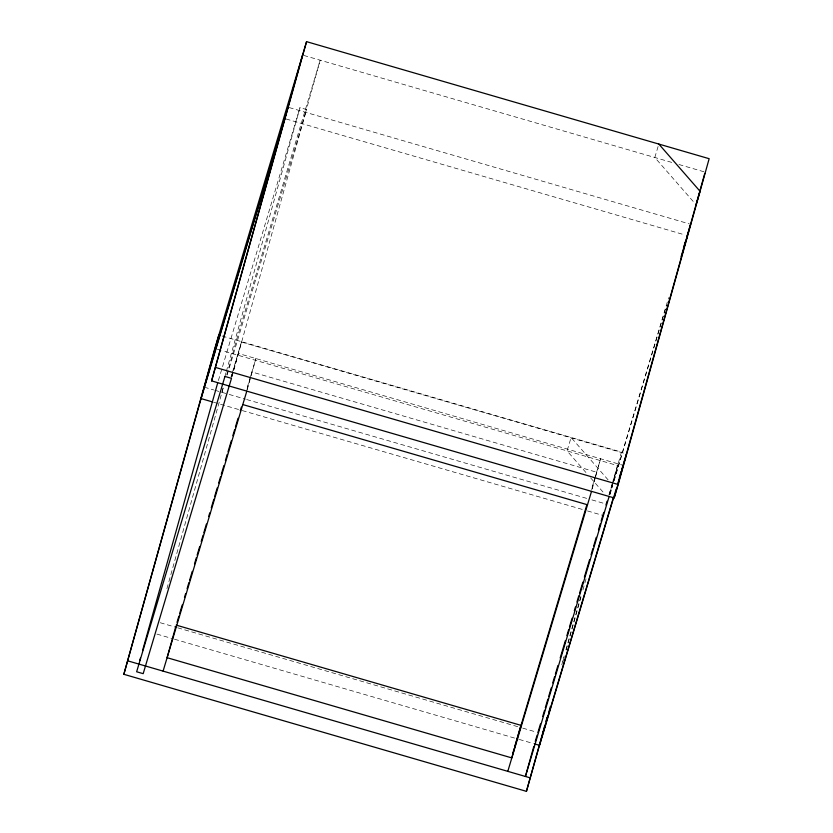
<?xml version="1.0" encoding="UTF-8"?>
<svg xmlns="http://www.w3.org/2000/svg" width="833" height="833" viewBox="0 0 833 833"><rect width="100%" height="100%" fill="white"/><g stroke="black" fill="none" stroke-linecap="round" stroke-linejoin="round"><path stroke-width="0.62" stroke-dasharray="4.17 3.12" d="M224.952 376.443L225.993 372.684M226.347 371.435L299.995 107.644L306.544 109.54L231.491 378.338M166.923 588.66L223.379 387.335M221.89 392.312L223.275 387.345M226.743 374.933L236.447 340.187L320.164 60.195L305.607 112.33M231.647 377.234L241.476 342.03L625.208 453.589M246.995 389.521L250.494 376.985M250.837 375.735L251.889 371.976L596.605 472.196L595.553 475.955M247.162 389.875L255.908 358.554L246.599 389.657M591.711 489.742L595.21 477.205M592.221 488.846L595.376 477.569M595.72 476.32L600.624 458.775L591.315 489.877M561.775 664.786L564.222 656.008M565.971 649.74L581.361 594.606M609.36 494.354L612.151 484.327M612.505 483.078L617.399 465.532L222.296 350.662M562.983 661.381L564.389 656.373M566.138 650.104L581.528 594.97M582.933 589.951L586.432 577.425M609.517 494.719L612.317 484.691L609.402 494.458M612.63 483.942L621.418 452.111L221.328 335.793M218.392 380.546L299.995 107.644M227.17 374.965L306.544 109.54M231.053 376.87L231.803 374.381M232.178 373.132L241.476 342.03M231.22 377.078L238.29 353.431L622.022 464.991M658.101 146.504L654.811 157.489L694.358 202.773M608.933 495L618.232 463.887M609.839 494.281L612.442 485.577M613.931 480.599L668.628 297.673M610.006 494.49L612.609 485.774M614.098 480.797L666.567 305.336M303.722 55.415L672.731 162.695M678.968 164.507L703.895 171.754M289.176 107.551L689.339 223.89M286.063 118.973L684.903 234.927M217.309 349.214L221.068 350.308M204.272 387.189L213.675 389.927M214.841 390.271L227.961 394.082M229.2 394.446L245.412 399.153M246.651 399.517L586.921 498.446M591.909 499.894L604.373 503.517M213.56 402.224L240.976 410.19M242.226 410.554L582.486 509.484M587.473 510.931L603.675 515.648M160.248 622.74L176.44 627.447M177.689 627.811L521.552 727.782M522.791 728.146L536.504 732.134M156.916 634.1L173.264 638.849M174.503 639.213L518.365 739.183M519.251 739.444L533.339 743.536M608.111 479.87L571.094 437.481L567.075 450.903L587.275 474.029M590.639 477.882L603.259 492.334"/><path stroke-width="1.25" d="M545.49 724.044L526.435 791.35L123.846 674.303L214.82 348.486L306.565 41.65L709.154 158.697L618.18 484.514L614.171 497.936L211.582 380.889L302.556 55.072M123.846 674.303L218.829 335.064M211.582 380.889L306.565 41.65M139.777 660.517L140.475 658.018M142.578 650.511L217.652 383.034M175.846 626.364L167.1 657.695L511.816 757.915L520.917 725.335L176.2 625.114M513.055 752.543L514.096 748.784M514.804 746.274L586.849 504.819M533.818 746.389L525.415 776.46L609.131 496.478M526.435 791.35L544.626 726.189M546.031 721.17L547.073 717.411M546.188 721.534L547.937 715.266M548.645 712.767L550.394 706.499M614.171 497.936L704.791 173.379M204.272 387.189L287.999 107.207M284.813 118.609L201.097 398.601L212.311 401.86M177.023 622.366L178.887 616.139M179.626 613.65L182.229 604.945M184.468 597.48L185.582 593.742M187.071 588.764L188.924 582.538M189.674 580.049L192.277 571.344M194.516 563.879L196.369 557.652M197.119 555.163L199.722 546.458M201.211 541.481L203.065 535.255M203.814 532.766L206.417 524.051M208.646 516.585L209.77 512.857M211.259 507.88L213.862 499.165M214.602 496.676L217.205 487.971M218.694 482.994L220.558 476.768M221.297 474.279L223.91 465.564M225.399 460.587L227.253 454.37M228.003 451.882L231.345 440.678M232.834 435.701L234.698 429.484M235.437 426.996L238.051 418.281M240.279 410.815L241.393 407.087M163.091 671.117L246.807 391.135M507.807 771.337L591.524 491.355M535.255 741.391L537.118 735.175M537.858 732.686L540.461 723.971M542.7 716.505L544.563 710.278M545.303 707.79L547.906 699.085M548.655 696.596L551.259 687.881M552.748 682.904L554.601 676.688M555.351 674.199L557.954 665.484M560.182 658.018L565.399 640.598M566.888 635.621L568.741 629.394M569.491 626.905L572.094 618.201M574.322 610.735L575.447 606.997M576.936 602.02L578.789 595.803M579.539 593.304L582.881 582.111M584.37 577.134L589.577 559.714M591.066 554.736L592.929 548.51M593.679 546.021L596.282 537.316M598.51 529.84L600.374 523.624M601.114 521.135L603.717 512.42M605.955 504.954L607.07 501.227M696.044 204.699L700.053 191.278L658.83 144.067M683.508 247.89L685.372 241.674M686.861 236.697L690.578 224.254M681.071 256.814L687.402 235.656M542.731 733.935L613.421 497.509M619.377 477.59L621.241 471.374M621.98 468.885L626.447 453.954M616.191 489.002L539.545 745.348L534.557 743.9M617.68 484.025L623.261 465.355M215.601 367.468L618.18 484.514M242.799 404.557L587.504 504.777M127.865 660.881L530.444 777.928M224.952 376.443L136.643 671.773L143.182 673.668L231.491 378.338L224.952 376.443"/></g></svg>
